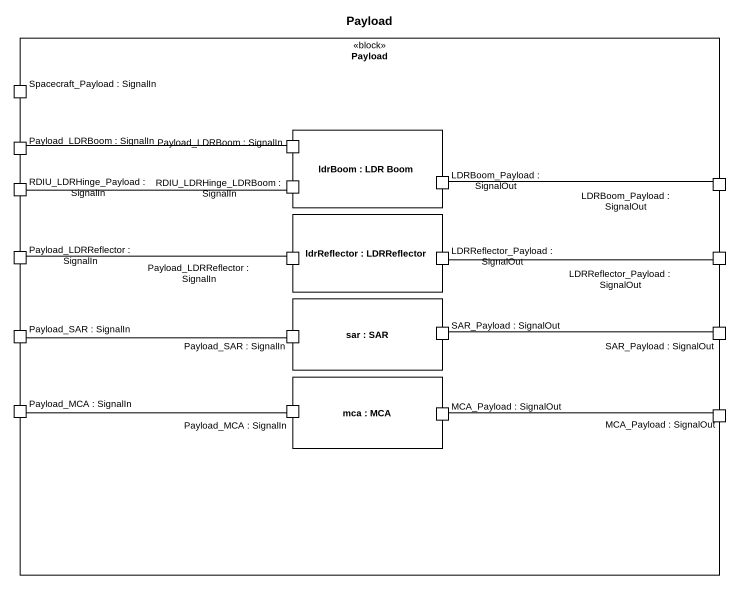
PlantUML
@startuml
title Payload
rectangle Payload <<block>> {
  port "Spacecraft_Payload : SignalIn" as Spacecraft_Payload_SignalIn
  rectangle "ldrBoom : LDR Boom" as ldrBoom {
    port "Payload_LDRBoom : SignalIn" as Payload_LDRBoom_SignalIn_2
    port "RDIU_LDRHinge_LDRBoom : SignalIn" as RDIU_LDRHinge_LDRBoom
    port "LDRBoom_Payload : SignalOut" as LDRBoom_Payload_SignalOut
  }
  port "Payload_LDRBoom : SignalIn" as Payload_LDRBoom_SignalIn
  port "RDIU_LDRHinge_Payload : SignalIn" as RDIU_LDRHinge_Payload
  port "LDRBoom_Payload : SignalOut" as LDRBoom_Payload_SignalOut_2
  rectangle "ldrReflector : LDRReflector" as ldrReflector {
    port "Payload_LDRReflector : SignalIn" as Payload_LDRReflector_2
    port "LDRReflector_Payload : SignalOut" as LDRReflector_Payload
  }
  port "Payload_LDRReflector : SignalIn" as Payload_LDRReflector
  port "LDRReflector_Payload : SignalOut" as LDRReflector_Payload_2
  rectangle "sar : SAR" as sar {
    port "Payload_SAR : SignalIn" as Payload_SAR_SignalIn_2
    port "SAR_Payload : SignalOut" as SAR_Payload_SignalOut
  }
  port "Payload_SAR : SignalIn" as Payload_SAR_SignalIn
  port "SAR_Payload : SignalOut" as SAR_Payload_SignalOut_2
  rectangle "mca : MCA" as mca {
    port "Payload_MCA : SignalIn" as Payload_MCA_SignalIn_2
    port "MCA_Payload : SignalOut" as MCA_Payload_SignalOut
  }
  port "Payload_MCA : SignalIn" as Payload_MCA_SignalIn
  port "MCA_Payload : SignalOut" as MCA_Payload_SignalOut_2
}
Payload_LDRBoom_SignalIn -right- Payload_LDRBoom_SignalIn_2
RDIU_LDRHinge_Payload -right- RDIU_LDRHinge_LDRBoom
LDRBoom_Payload_SignalOut -right- LDRBoom_Payload_SignalOut_2
Payload_LDRReflector -right- Payload_LDRReflector_2
LDRReflector_Payload -right- LDRReflector_Payload_2
Payload_SAR_SignalIn -right- Payload_SAR_SignalIn_2
SAR_Payload_SignalOut -right- SAR_Payload_SignalOut_2
Payload_MCA_SignalIn -right- Payload_MCA_SignalIn_2
MCA_Payload_SignalOut -right- MCA_Payload_SignalOut_2
@enduml
